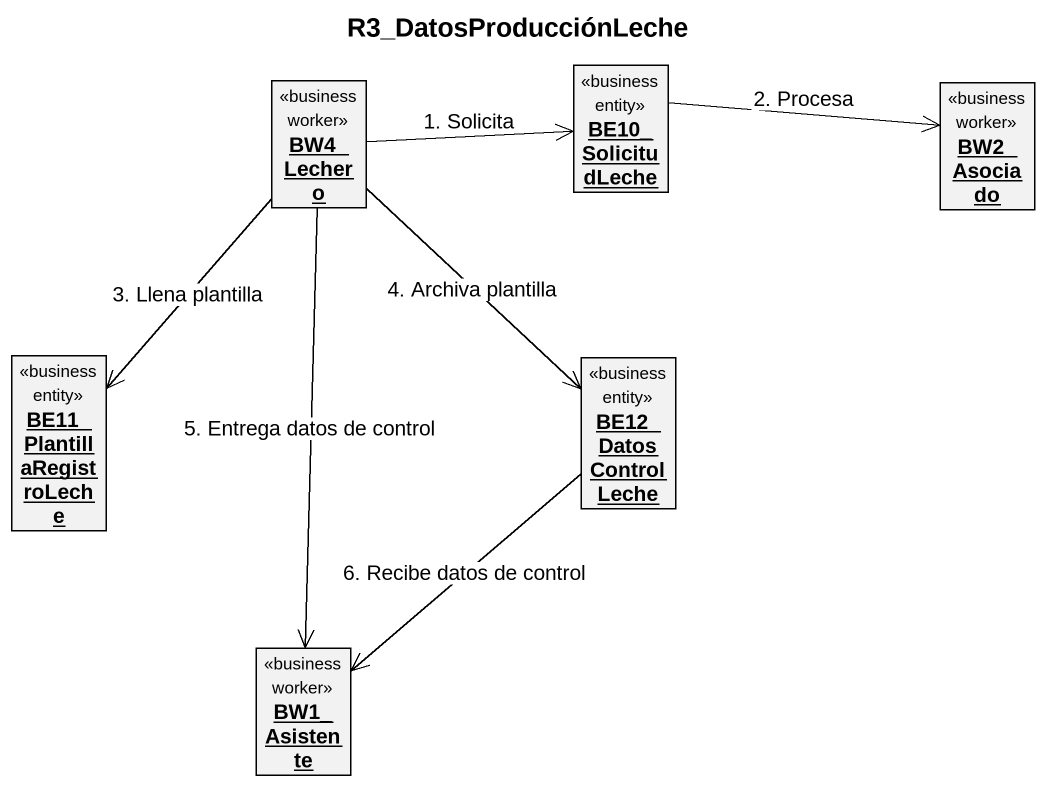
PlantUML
@startuml
title R3_DatosProducciónLeche
hide circle
hide empty members
object BW4_Lechero <<business worker>>
object BE10_SolicitudLeche <<business entity>>
object BW2_Asociado <<business worker>>
object BE11_PlantillaRegistroLeche <<business entity>>
object BE12_DatosControlLeche <<business entity>>
object BW1_Asistente <<business worker>>
BW4_Lechero -right-> BE10_SolicitudLeche : 1. Solicita
BW4_Lechero --> BE11_PlantillaRegistroLeche : 3. Llena plantilla
BW4_Lechero --> BE12_DatosControlLeche : 4. Archiva plantilla
BW4_Lechero --> BW1_Asistente : 5. Entrega datos de control
BE10_SolicitudLeche -right-> BW2_Asociado : 2. Procesa
BE12_DatosControlLeche --> BW1_Asistente : 6. Recibe datos de control
@enduml
